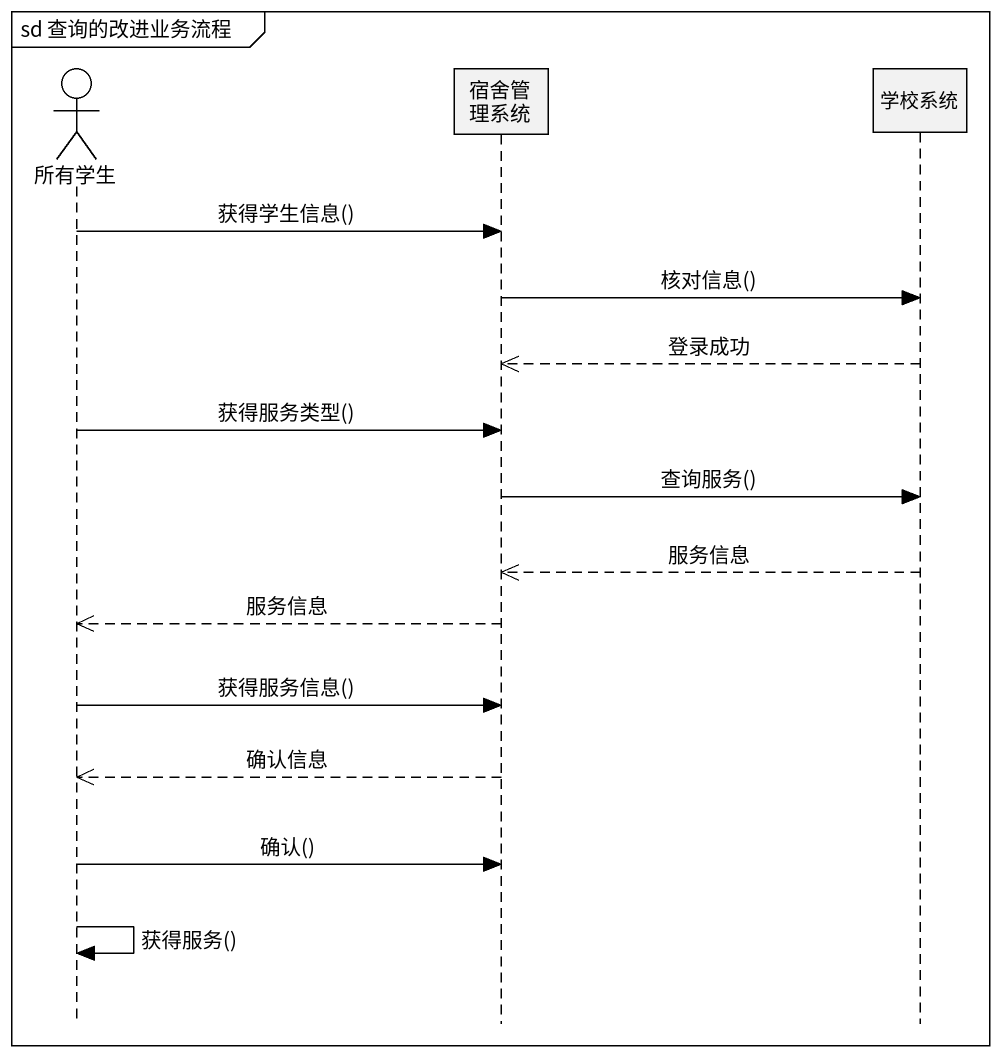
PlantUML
@startuml
mainframe sd 查询的改进业务流程
hide footbox
actor 所有学生
participant 宿舍管理系统
participant 学校系统

所有学生 -> 宿舍管理系统 : 获得学生信息()
宿舍管理系统 -> 学校系统 : 核对信息()
学校系统 -->> 宿舍管理系统 : 登录成功
所有学生 -> 宿舍管理系统 : 获得服务类型()
宿舍管理系统 -> 学校系统 : 查询服务()
学校系统 -->> 宿舍管理系统 : 服务信息
宿舍管理系统 -->> 所有学生 : 服务信息
所有学生 -> 宿舍管理系统 : 获得服务信息()
宿舍管理系统 -->> 所有学生 : 确认信息
所有学生 -> 宿舍管理系统 : 确认()
所有学生 -> 所有学生 : 获得服务()
@enduml
